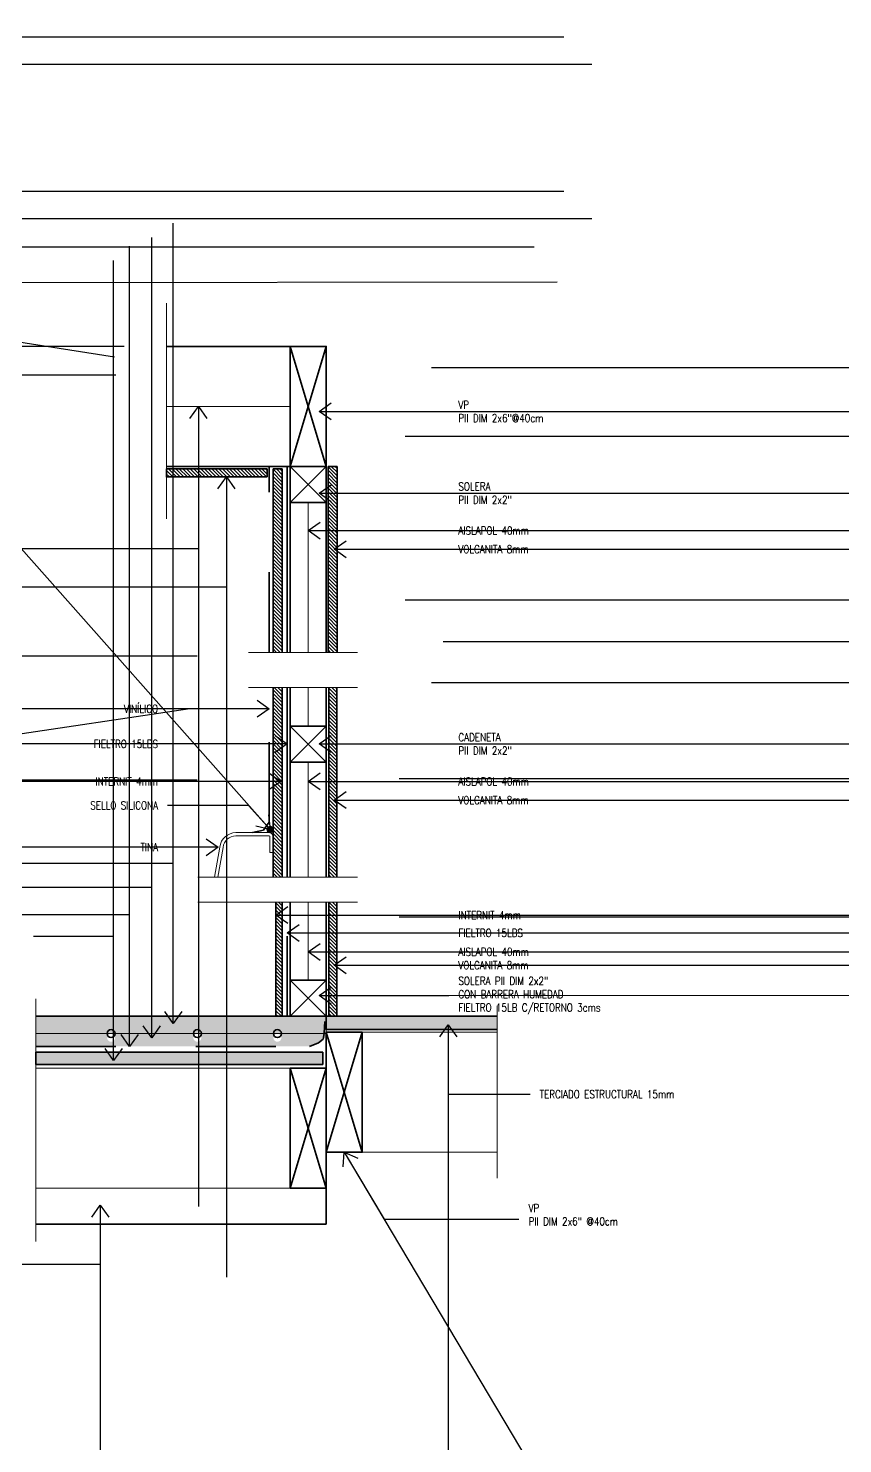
# Model space of a CAD drawing. Header units: metres. Extents: x 72 to 223, y -23 to 139.
# Drawn here: x 164.01 to 165.027, y 135.305 to 137.074 of the extents above; entities that cross this region are included whole.
import ezdxf

# ---------------------------------------------------------------- set-up
doc = ezdxf.new("R2010")
doc.units = ezdxf.units.M
doc.header["$LTSCALE"] = 5
doc.header["$MEASUREMENT"] = 0
doc.linetypes.add('HIDDEN', pattern=[0.375, 0.25, -0.125])
doc.layers.get('0').update_dxf_attribs({"color": 30})
for name, color, linetype, lineweight in [('A-ANNO-NOTE', 7, 'Continuous', 35), ('A-DETL-MBND', 3, 'Continuous', 18), ('A-DETL-PATT', 8, 'Continuous', 18), ('A-ELEV-MBE1', 7, 'Continuous', 35), ('A-ELEV-PATT', 8, 'Continuous', 18), ('A-FLOR-OVHD', 3, 'HIDDEN', 18), ('A-WALL-BATT', 8, 'BATTING', 18), ('A-WALL-FULL-EXTR', 7, 'Continuous', 35)]:
    doc.layers.add(name, color=color, linetype=linetype, lineweight=lineweight)
doc.styles.add('E-ROMANS', font='romans.shx', dxfattribs={"width": 0.8})
doc.linetypes.add('BATTING', pattern='A,0.0001,-0.1,[134,ltypeshp.shx,S=0.1,R=0,X=-0.1,Y=0],-0.2,[134,ltypeshp.shx,S=0.1,R=180,X=0.1,Y=0],-0.1', length=0.4001)
doc.dimstyles.new('E-0005_TICK_18', dxfattribs={"dimscale": 0.001, "dimtxt": 9, "dimasz": 9, "dimexe": 4.5, "dimexo": 3, "dimgap": 4.5, "dimtad": 0, "dimdec": 0, "dimlfac": 1000, "dimzin": 0, "dimdsep": 46, "dimtxsty": 'E-ROMANS', "dimblk": 'OBLIQUE', "dimcen": 4.5, "dimclrd": 256, "dimclre": 256, "dimclrt": 256, "dimadec": 0, "dimazin": 0, "dimtfac": 1, "dimtdec": 0, "dimtmove": 1, "dimatfit": 3, "dimldrblk": 'OPEN90', "dimfxl": 1, "dimtfill": 1, "dimtolj": 1, "dimtzin": 0, "dimarcsym": 0})

# ---------------------------------------------------------------- blocks, each defined once
blk = doc.blocks.new('PIE DERECHO 2X2')
blk.add_lwpolyline([(-0.045, 0), (0, 0), (0, -0.045), (-0.045, -0.045), (-0.045, 0)])
at = {"color": 1}
for points in [[(-0.045, 0), (0, -0.045)], [(0, 0), (-0.045, -0.045)]]:
    blk.add_lwpolyline(points, dxfattribs=at)
blk = doc.blocks.new('_Oblique')
at = {"color": 0, "linetype": 'ByBlock', "lineweight": -2}
blk.add_line((-0.5, -0.5), (0.5, 0.5), dxfattribs=at)

msp = doc.modelspace()

# ---------------------------------------------------------------- hatches: boundary and pattern name
at = {"layer": 'A-DETL-PATT'}
h = msp.add_hatch(dxfattribs=at)
h.set_pattern_fill('LINE', color=256, scale=0.001, angle=135, style=0)
h.set_pattern_definition([(135, (-27.7505088, 104.9847416), (-0.00224506403, -0.00224506403), [])])
h.paths.add_polyline_path([(164.3082, 136.523), (164.1823, 136.523), (164.1823, 136.513), (164.3082, 136.513)])
h.paths.add_polyline_path([(164.327, 136.523), (164.3156, 136.523), (164.3156, 136.2938), (164.327, 136.2938)])
h.paths.add_polyline_path([(164.3956, 136.5262), (164.3842, 136.5262), (164.3842, 136.2938), (164.3956, 136.2938)])
h = msp.add_hatch(dxfattribs=at)
h.set_pattern_fill('LINE', color=256, scale=0.001, angle=135, style=0)
h.set_pattern_definition([(135, (-23.2835106, 74.9671235), (-0.00224506403, -0.00224506403), [])])
h.paths.add_polyline_path([(164.327, 136.2499), (164.3156, 136.2499), (164.3156, 136.0129), (164.327, 136.0129)])
h.paths.add_polyline_path([(164.3952, 136.2499), (164.3852, 136.2499), (164.3852, 136.0129), (164.3952, 136.0129)])
h = msp.add_hatch(color=256, dxfattribs=at)
edge = h.paths.add_edge_path()
edge.add_arc((164.3118, 136.0723), 0.00369, 0, 360)
h = msp.add_hatch(dxfattribs=at)
h.set_pattern_fill('LINE', color=256, scale=0.001, angle=135, style=0)
h.set_pattern_definition([(135, (-27.7505088, 105.3127746), (-0.00224506403, -0.00224506403), [])])
h.paths.add_polyline_path([(164.327, 135.9816), (164.319, 135.9816), (164.319, 135.839), (164.327, 135.839)])
h.paths.add_polyline_path([(164.3952, 135.9816), (164.3852, 135.9816), (164.3852, 135.839), (164.3952, 135.839)])
h = msp.add_hatch(dxfattribs=at)
h.set_pattern_fill('BRASS', color=256, scale=0.001, angle=90, style=0)
h.set_pattern_definition([(90, (-27.750509, 105.3127746), (-0.00635, -1e-16), []), (90, (-27.753684, 105.3127746), (-0.00635, -1e-16), [0.003175, -0.0015875])])
h.paths.add_polyline_path([(164.3777, 135.794), (164.0189, 135.794), (164.0189, 135.7788), (164.3777, 135.7788)])
h.paths.add_polyline_path([(164.5956, 135.839), (164.382, 135.839), (164.382, 135.8225), (164.5956, 135.8225)])
h = msp.add_hatch(dxfattribs=at)
h.set_pattern_fill('AR-CONC', color=256, scale=5e-05, angle=90, style=0)
h.set_pattern_definition([(140, (-27.750509, 105.3127746), (0.00079695428, 0.00910923345), [0.0009525, -0.0104775]), (85, (-27.750509, 105.312775), (-0.00955283214, -0.0017621413), [0.000762, -0.008382]), (190.451, (-27.750442, 105.313534), (-0.0087558344, 0.0073471251), [0.0008095, -0.0089045]), (136.1842, (-27.753049, 105.312775), (0.0021021164, 0.01355395204), [0.00142875, -0.01571625]), (186.6356, (-27.752874, 105.313904), (-0.0123712778, 0.0118702117), [0.00121425, -0.01335675]), (81.184, (-27.753049, 105.312775), (-0.0123712559, 0.0118702303), [0.001143, -0.012573]), (111, (-27.752414, 105.3140446), (0.00511327593, 0.007580744), [0.0009525, -0.0104775]), (56, (-27.752414, 105.314045), (-0.0092093983, 0.0030901014), [0.000762, -0.008382]), (161.4514, (-27.751988, 105.314676), (-0.0040961429, 0.01067082454), [0.0008095, -0.0089045]), (127.5, (-27.7505088, 105.3127746), (-0.004227751944, 0.00015443016), [0, -0.0082804, 0, -0.008509, 0, -0.00841375]), (97.5, (-27.750509, 105.3127746), (-0.00500902874, 0.00334098313), [0, -0.0048514, 0, -0.0080899, 0, -0.00320675]), (57.5, (-27.7505088, 105.3099425), (0.0002864372, 0.00677952976), [0, -0.003175, 0, -0.009906, 0, -0.0131445]), (47.5, (-27.750509, 105.3086725), (-0.00127132455, 0.00740645907), [0, -0.0041275, 0, -0.0065786, 0, -0.0093345])])
h.paths.add_polyline_path([(164.382, 135.839), (164.337, 135.839), (164.0189, 135.839), (164.0189, 135.8121), (164.1081, 135.8121, -1), (164.1181, 135.8121), (164.2159, 135.8121, -1), (164.2259, 135.8121), (164.3159, 135.8121, -1), (164.3259, 135.8121), (164.382, 135.8121), (164.382, 135.819), (164.382, 135.8225)])
h.paths.add_polyline_path([(164.3159, 135.8121), (164.2259, 135.8121, -1), (164.2159, 135.8121), (164.1181, 135.8121, -1), (164.1081, 135.8121), (164.0189, 135.8121), (164.0189, 135.8013), (164.361, 135.8013), (164.3724, 135.8056), (164.3781, 135.8102), (164.3785, 135.8121), (164.3259, 135.8121, -1)])

# ---------------------------------------------------------------- linework, layer by layer
at = {"layer": 'A-DETL-MBND'}
for p, q in [((164.269, 136.0685), (164.3106, 136.0685)), ((164.269, 136.0645), (164.3106, 136.0645)), ((164.3116, 136.0635), (164.3116, 136.0435)), ((164.3156, 136.0635), (164.3156, 136.0435)), ((164.2424, 136.0129), (164.2491, 136.0505)), ((164.2464, 136.0129), (164.2531, 136.0501)), ((164.0189, 135.8174), (164.382, 135.8174)), ((164.427, 135.819), (164.5956, 135.819)), ((164.337, 135.774), (164.0189, 135.774)), ((164.427, 135.669), (164.5956, 135.669)), ((164.337, 135.624), (164.0189, 135.624))]:
    msp.add_line(p, q, dxfattribs=at)
msp.add_lwpolyline([(164.3156, 136.0435), (164.3116, 136.0435)], dxfattribs=at)
for centre, radius, start, end in [((164.269, 136.0485), 0.02, 90, 174.2894), ((164.269, 136.0485), 0.016, 90, 174.2894), ((164.3106, 136.0635), 0.005, 0, 90), ((164.3106, 136.0635), 0.001, 0, 90)]:
    msp.add_arc(centre, radius, start, end, dxfattribs=at)
at = {"layer": 'A-DETL-PATT'}
msp.add_line((164.382, 135.819), (164.382, 135.8225), dxfattribs=at)
at = {"layer": 'A-ELEV-MBE1'}
for p, q in [((164.337, 136.6762), (164.1823, 136.6762)), ((164.1823, 136.5262), (164.337, 136.5262)), ((164.337, 136.2938), (164.337, 136.4812)), ((164.382, 136.2938), (164.382, 136.4812)), ((164.337, 136.2016), (164.337, 136.2499)), ((164.382, 136.2016), (164.382, 136.2499)), ((164.337, 136.0129), (164.337, 136.1566)), ((164.382, 136.0129), (164.382, 136.1566)), ((164.337, 135.884), (164.337, 135.9816)), ((164.382, 135.884), (164.382, 135.9816)), ((164.382, 135.579), (164.382, 135.624)), ((164.382, 135.579), (164.0189, 135.579))]:
    msp.add_line(p, q, dxfattribs=at)
at = {"layer": 'A-ELEV-PATT'}
msp.add_lwpolyline([(164.0189, 135.8607), (164.0189, 135.5576)], dxfattribs=at)
at = {"layer": 'A-FLOR-OVHD'}
for points in [[(164.1823, 136.73), (164.1823, 136.4605)], [(164.285, 136.2938), (164.4211, 136.2938)], [(164.285, 136.2499), (164.4211, 136.2499)], [(164.2213, 136.0129), (164.4209, 136.0129)], [(164.2213, 135.9816), (164.4209, 135.9816)], [(164.5956, 135.8519), (164.5956, 135.6367)]]:
    msp.add_lwpolyline(points, dxfattribs=at)
at = {"layer": 'A-WALL-BATT', "ltscale": 0.018}
for p, q in [((164.1823, 136.6012), (164.337, 136.6012)), ((164.3595, 136.2938), (164.3595, 136.4812)), ((164.3595, 136.2016), (164.3595, 136.2499)), ((164.3595, 136.0129), (164.3595, 136.1566)), ((164.3595, 135.884), (164.3595, 135.9816))]:
    msp.add_line(p, q, dxfattribs=at)
at = {"layer": 'A-WALL-FULL-EXTR'}
for p, q in [((164.3082, 136.513), (164.3082, 136.523)), ((164.3156, 136.2938), (164.3156, 136.523)), ((164.3156, 136.523), (164.327, 136.523)), ((164.327, 136.2938), (164.327, 136.523)), ((164.333, 136.2938), (164.333, 136.5262)), ((164.3842, 136.2938), (164.3842, 136.5262)), ((164.3842, 136.5262), (164.3956, 136.5262)), ((164.3956, 136.2938), (164.3956, 136.5262)), ((164.3156, 136.0129), (164.3156, 136.2499)), ((164.327, 136.0129), (164.327, 136.2499)), ((164.333, 136.0129), (164.333, 136.2499)), ((164.3852, 136.0129), (164.3852, 136.2499)), ((164.3952, 136.0129), (164.3952, 136.2499)), ((164.319, 135.839), (164.319, 135.9816)), ((164.327, 135.839), (164.327, 135.9816)), ((164.3852, 135.839), (164.3852, 135.9816)), ((164.3952, 135.839), (164.3952, 135.9816)), ((164.382, 135.839), (164.0189, 135.839)), ((164.382, 135.839), (164.5956, 135.839)), ((164.382, 135.8225), (164.382, 135.839))]:
    msp.add_line(p, q, dxfattribs=at)
at = {"layer": 'A-WALL-FULL-EXTR', "linetype": 'HIDDEN', "ltscale": 0.05}
for p, q in [((164.3106, 136.2938), (164.3106, 136.5262)), ((164.3106, 136.0816), (164.3106, 136.2499)), ((164.333, 135.839), (164.333, 135.9816))]:
    msp.add_line(p, q, dxfattribs=at)
at = {"layer": 'A-WALL-FULL-EXTR'}
for points in [[(164.382, 136.5262), (164.382, 136.6762), (164.337, 136.6762), (164.337, 136.5262)], [(164.382, 136.6762), (164.337, 136.5262)], [(164.337, 136.6762), (164.382, 136.5262)], [(164.1823, 136.523), (164.3082, 136.523)], [(164.1823, 136.523), (164.1823, 136.513), (164.3082, 136.513)], [(164.382, 135.8225), (164.5956, 135.8225)], [(164.382, 135.819), (164.382, 135.669), (164.427, 135.669), (164.427, 135.819), (164.382, 135.819)], [(164.427, 135.819), (164.382, 135.669)], [(164.382, 135.819), (164.427, 135.669)], [(164.337, 135.774), (164.337, 135.624), (164.382, 135.624), (164.382, 135.774), (164.337, 135.774)], [(164.382, 135.774), (164.337, 135.624)], [(164.337, 135.774), (164.382, 135.624)]]:
    msp.add_lwpolyline(points, dxfattribs=at)
at = {"layer": 'A-WALL-FULL-EXTR', "linetype": 'HIDDEN', "ltscale": 0.05}
for points in [[(164.2898, 136.0685), (164.3035, 136.0717), (164.3106, 136.0816)], [(164.0189, 135.8013), (164.361, 135.8013), (164.3724, 135.8056), (164.3781, 135.8102), (164.3795, 135.8173), (164.3799, 135.8259), (164.3803, 135.8326)]]:
    msp.add_lwpolyline(points, dxfattribs=at)
at = {"layer": 'A-WALL-FULL-EXTR'}
msp.add_lwpolyline([(164.0189, 135.7788), (164.3777, 135.7788), (164.3777, 135.794), (164.0189, 135.794)], close=True, dxfattribs=at)
for centre, radius in [((164.3118, 136.0723), 0.00369), ((164.1131, 135.8174), 0.005), ((164.2209, 135.8174), 0.005), ((164.3209, 135.8174), 0.005)]:
    msp.add_circle(centre, radius, dxfattribs=at)

# ---------------------------------------------------------------- block references
for p in [(164.382, 136.5262), (164.382, 136.2016), (164.382, 135.884)]:
    msp.add_blockref('PIE DERECHO 2X2', p, dxfattribs=at)

# ---------------------------------------------------------------- texts
at = {"layer": 'A-ANNO-NOTE', "char_height": 0.01, "style": 'E-ROMANS'}
for s, insert, attachment_point in [('VP\\PPII DIM 2x6"@40cm', (164.5471, 136.5949), 4), ('SOLERA\\PPII DIM 2x2"', (164.5471, 136.4927), 4), ('AISLAPOL 40mm', (164.5471, 136.4459), 4), ('VOLCANITA 8mm', (164.5471, 136.4226), 4), ('VINÍLICO', (164.1718, 136.2233), 6), ('FIELTRO 15LBS', (164.1718, 136.1793), 6), ('CADENETA \\PPII DIM 2x2"', (164.5471, 136.1793), 4), ('INTERNIT 4mm', (164.1718, 136.1325), 6), ('AISLAPOL 40mm', (164.5471, 136.1325), 4), ('VOLCANITA 8mm', (164.5471, 136.1091), 4), ('SELLO SILICONA', (164.1718, 136.1025), 6), ('TINA', (164.1718, 136.0502), 6), ('INTERNIT 4mm', (164.5471, 135.9654), 4), ('FIELTRO 15LBS', (164.5471, 135.9431), 4), ('AISLAPOL 40mm', (164.5471, 135.9195), 4), ('VOLCANITA 8mm', (164.5471, 135.9027), 4), ('SOLERA PII DIM 2x2"\\PCON BARRERA HUMEDAD\\PFIELTRO 15LB C/RETORNO 3cms', (164.5471, 135.8649), 4), ('TERCIADO ESTRUCTURAL 15mm', (164.6487, 135.7416), 4), ('VP\\PPII DIM 2x6" @40cm', (164.6348, 135.591), 4)]:
    msp.add_mtext(s, dxfattribs=dict(at, insert=insert, attachment_point=attachment_point))

# ---------------------------------------------------------------- leaders
at = {"layer": 'A-ANNO-NOTE'}
for points in [[(163.679, 137.0631), (163.7916, 137.0631), (163.8327, 137.0631)], [(163.714, 137.029), (163.7916, 137.029), (163.8327, 137.029)], [(163.679, 136.8701), (163.7916, 136.8701), (163.8327, 136.8701)], [(163.714, 136.8361), (163.7916, 136.8361), (163.8327, 136.8361)], [(163.1289, 136.8157), (163.2106, 136.8031), (163.2542, 136.8031)], [(164.3118, 136.0723), (164.285, 136.1025), (164.1838, 136.1025)], [(164.1907, 135.8301), (164.1907, 136.0301), (163.9675, 136.0301)], [(163.6416, 136.8007), (163.7916, 136.8007), (163.8327, 136.8007)], [(164.1362, 135.8013), (164.1362, 135.9659), (163.916, 135.9659)], [(164.1639, 135.8121), (164.1639, 135.9999), (163.917, 135.9999)], [(164.1163, 135.7836), (164.1163, 135.9386), (164.0163, 135.9386)], [(163.6705, 136.7553), (163.7916, 136.7555), (163.8327, 136.7555)], [(163.1294, 136.6766), (163.248, 136.6766)], [(165.5133, 136.6494), (165.3615, 136.6494)], [(163.1192, 136.6404), (163.248, 136.6404)], [(164.2222, 136.6012), (164.2222, 136.4232), (163.9998, 136.4232)], [(164.373, 136.5949), (164.494, 136.5949), (164.5351, 136.5949)], [(165.4806, 136.5637), (165.3785, 136.5637), (165.3615, 136.5637)], [(164.2572, 136.513), (164.2572, 136.3751), (163.9764, 136.3751)], [(164.373, 136.4927), (164.494, 136.4927), (164.5351, 136.4927)], [(164.3595, 136.4459), (164.494, 136.4459), (164.5351, 136.4459)], [(164.392, 136.4226), (164.494, 136.4226), (164.5351, 136.4226)], [(165.4806, 136.3588), (165.3785, 136.3588), (165.3615, 136.3588)], [(165.528, 136.3071), (165.3615, 136.3071)], [(163.2205, 136.2894), (163.332, 136.2894)], [(165.5133, 136.2556), (165.3615, 136.2556)], [(163.2224, 136.0766), (163.332, 136.0929)], [(164.3106, 136.2233), (164.225, 136.2233), (164.1838, 136.2233)], [(164.333, 136.1793), (164.225, 136.1793), (164.1838, 136.1793)], [(164.373, 136.1793), (164.494, 136.1793), (164.5351, 136.1793)], [(165.4731, 136.1358), (165.3275, 136.1358)], [(163.2205, 136.1346), (163.332, 136.1346)], [(164.3253, 136.1325), (164.225, 136.1325), (164.1838, 136.1325)], [(164.3595, 136.1325), (164.494, 136.1325), (164.5351, 136.1325)], [(164.392, 136.1091), (164.494, 136.1091), (164.5351, 136.1091)], [(164.2468, 136.0502), (164.2044, 136.0502), (164.1838, 136.0502)], [(164.319, 135.9654), (164.494, 135.9654), (164.5351, 135.9654)], [(165.4731, 135.9627), (165.3275, 135.9627)], [(164.333, 135.9431), (164.494, 135.9431), (164.5351, 135.9431)], [(164.3595, 135.9195), (164.494, 135.9195), (164.5351, 135.9195)], [(164.392, 135.9027), (164.494, 135.9027), (164.5351, 135.9027)], [(164.373, 135.8648), (164.494, 135.8649), (164.5351, 135.8649)], [(164.5344, 135.8282), (164.5344, 135.7416), (164.6367, 135.7416)], [(164.4045, 135.669), (164.4542, 135.5855), (164.6228, 135.5855)], [(164.0995, 135.6028), (164.0995, 135.5286), (163.9119, 135.5286)]]:
    msp.add_leader(points, dimstyle='E-0005_TICK_18', override={"dimscale": 0.01, "dimasz": 1.5, "dimtad": 0, "dimldrblk": 'Open90'}, dxfattribs=at)

doc.saveas('drawing.dxf')
